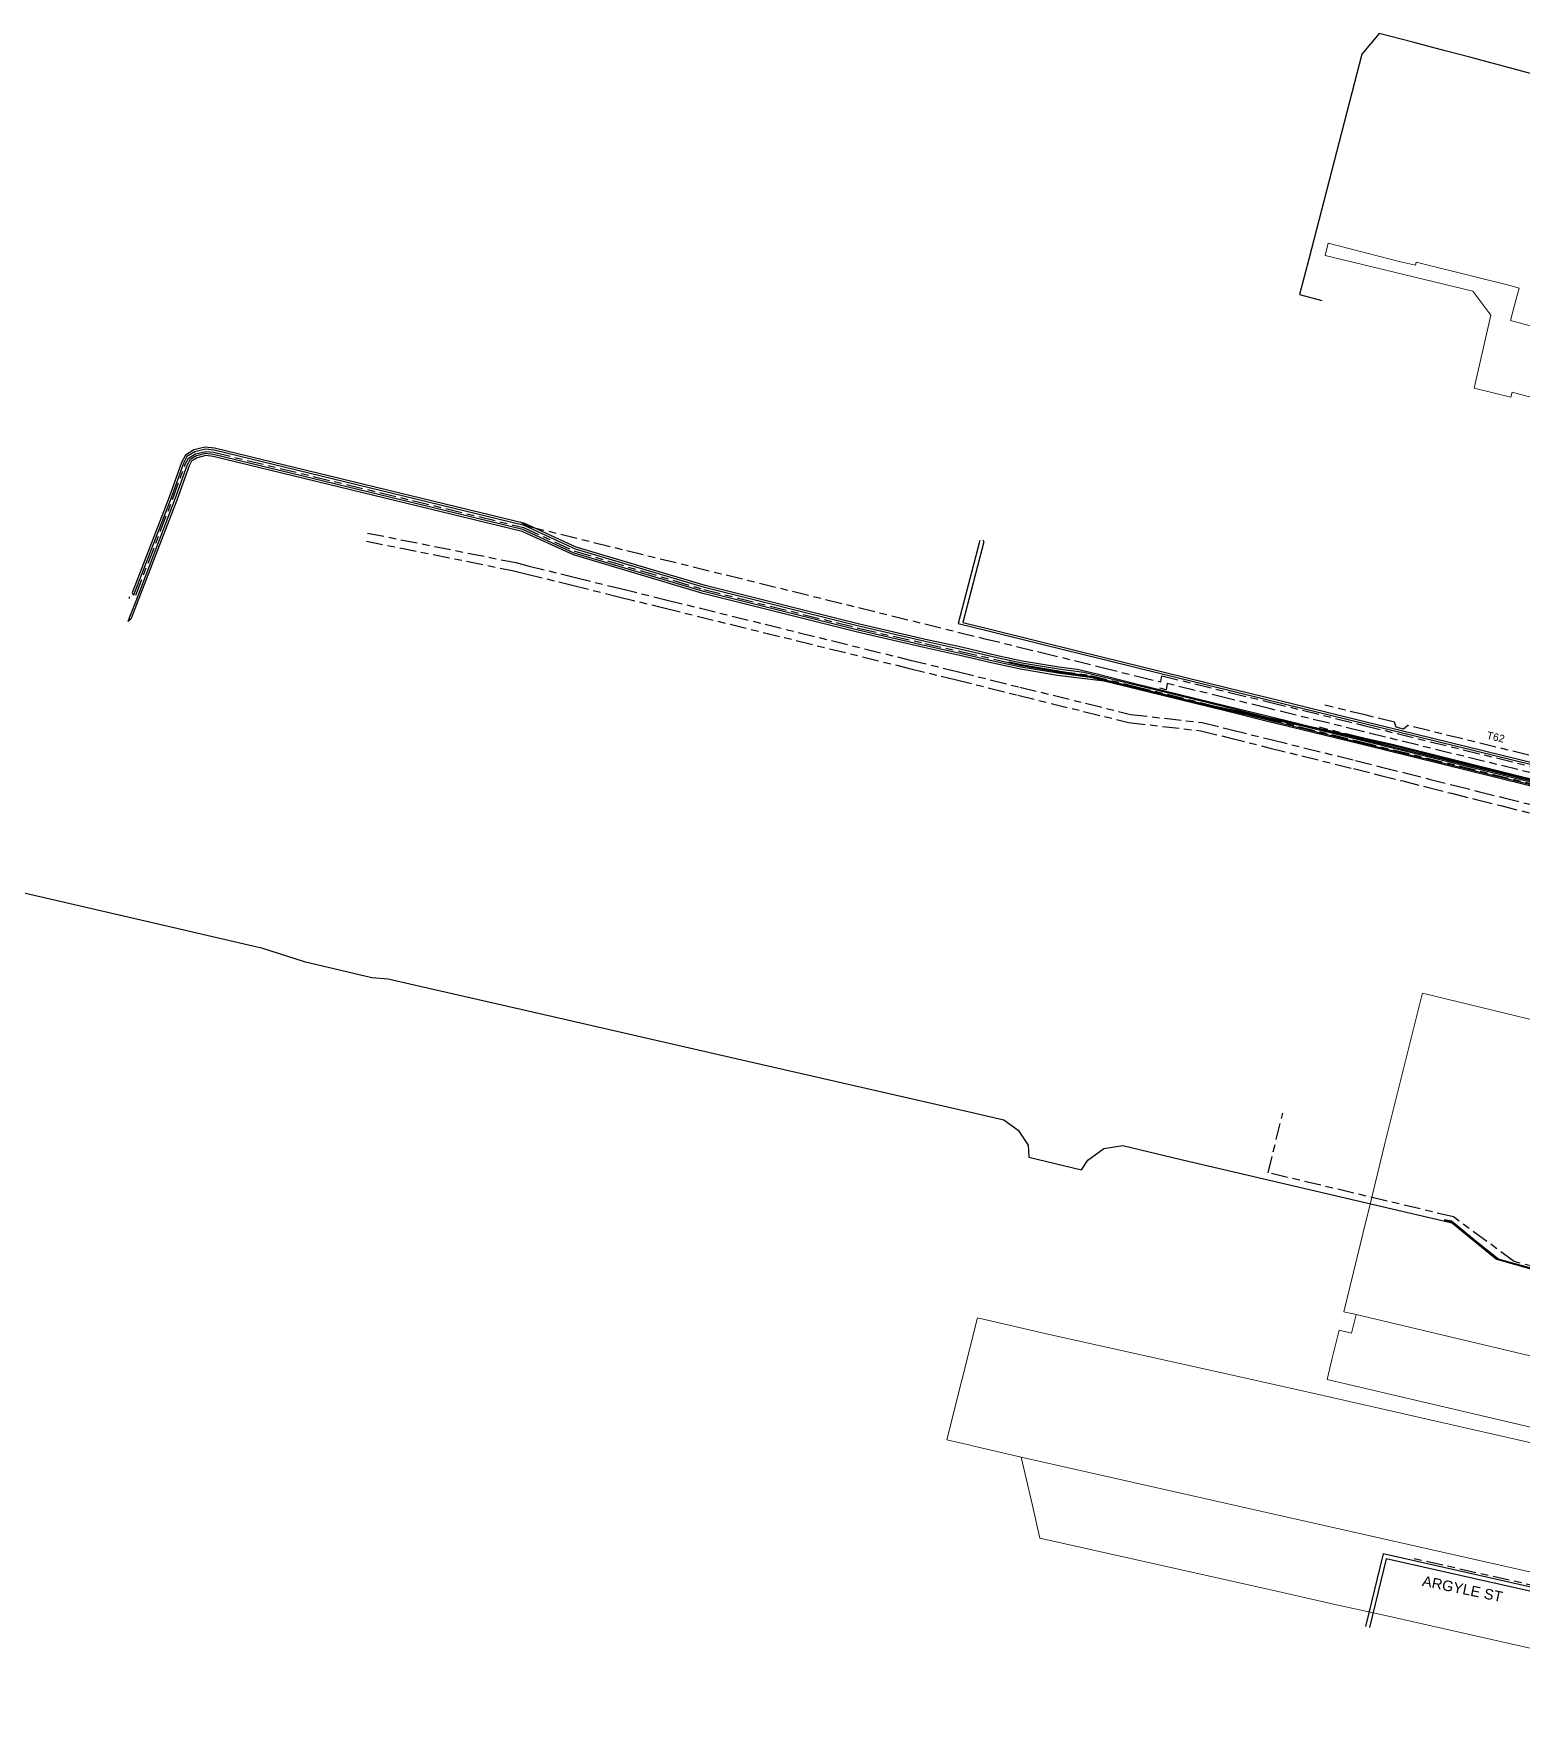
# Model space of a CAD drawing. Header units: metres. Extents: x 313711 to 315840, y 6256069 to 6257554.
# Drawn here: x 314775.5 to 315133.4, y 6256340.1 to 6256744.4 of the extents above; entities that cross this region are included whole.
import ezdxf

# ---------------------------------------------------------------- set-up
doc = ezdxf.new("R2010")
doc.units = ezdxf.units.M
doc.linetypes.add('Cable Exist UG', pattern=[8.2, 4, -1.2, 1.8, -1.2])
for name, color, linetype, lineweight in [('Cadastre Buildings_SP_EXT', 9, 'Continuous', 5), ('Cadastre Land Parcels_SP_EXT', 9, 'Continuous', 5), ('Cadastre Road Names_SP_HV_LV_SL_EXT', 9, 'Continuous', 5), ('Cadastre Roads_SP_EXT', 9, 'Continuous', 5)]:
    doc.layers.add(name, color=color, linetype=linetype, lineweight=lineweight)
for name, color, linetype in [('Duct_SP_EXT', 7, 'Continuous'), ('Mains_HV_EXT', 7, 'Continuous'), ('Mains_LV_EXT', 7, 'Continuous'), ('Mains_TR_EXT', 7, 'Continuous')]:
    doc.layers.add(name, color=color, linetype=linetype)
doc.styles.get("Standard").update_dxf_attribs({"font": 'arial.ttf'})
doc.linetypes.add('Cable E UG', pattern='A,6,-0.5,["E",Standard,S=1.7,R=0,X=0.5,Y=-1],-2.9', length=9.4)
doc.linetypes.add('Cable P UG', pattern='A,6,-0.5,["P",Standard,S=1.7,R=0,X=0.5,Y=-1],-2.9', length=9.4)

msp = doc.modelspace()

# ---------------------------------------------------------------- linework, layer by layer
at = {"layer": 'Cadastre Buildings_SP_EXT', "linetype": 'Continuous'}
msp.add_lwpolyline([(315190.56, 6256413.33), (315093.67, 6256436.29), (315092.57, 6256431.85), (315089.6, 6256432.54), (315087.87, 6256425.48), (315086.7, 6256420.72), (315166.13, 6256402.05), (315166.15, 6256403.83), (315192.36, 6256404.77), (315190.56, 6256413.33)], close=True, dxfattribs=at)
at = {"layer": 'Cadastre Land Parcels_SP_EXT', "linetype": 'Continuous'}
for points in [[(315104.39, 6256689.56), (315086.97, 6256694.01), (315086.22, 6256691.05), (315121.78, 6256682.49), (315123.7, 6256679.9), (315126.09, 6256676.69), (315122.06, 6256659.15), (315130.93, 6256657.01), (315131.21, 6256658.15), (315149.63, 6256653.22), (315172.9, 6256646.98), (315177.22, 6256662.97), (315130.81, 6256675.44), (315132.12, 6256680.3), (315132.92, 6256683.24), (315130.39, 6256683.89), (315122.98, 6256685.77), (315108.14, 6256689.46), (315107.99, 6256688.74), (315104.39, 6256689.56)], [(315172.74, 6256498.35), (315135.1, 6256507.46), (315109.63, 6256513.64), (315109.56, 6256513.37), (315100.55, 6256477.1), (315096.48, 6256460.5), (315096.2, 6256459.33), (315090.7, 6256436.98), (315091.39, 6256436.82), (315092.66, 6256436.53), (315093.67, 6256436.29), (315190.56, 6256413.33), (315172.74, 6256498.35)], [(315224.04, 6256351.6), (315222.28, 6256359.61), (315219.7, 6256371.51), (315222.93, 6256374.92), (315224.9, 6256381.34), (315217.32, 6256383.53), (315209.18, 6256386.17), (315195.3, 6256390.68), (315168.45, 6256397.95), (315166.1, 6256398.58), (315160.8, 6256399.78), (315085.73, 6256416.81), (315061.76, 6256422.18), (315020.25, 6256431.47), (315002.59, 6256435.55), (314995.19, 6256406.21), (315000.79, 6256404.89), (315001.38, 6256404.75), (315013.11, 6256402), (315193.79, 6256361.25), (315201.88, 6256358.37), (315224.31, 6256350.38), (315224.04, 6256351.6)]]:
    msp.add_lwpolyline(points, close=True, dxfattribs=at)
at = {"layer": 'Cadastre Roads_SP_EXT', "linetype": 'Continuous'}
msp.add_lwpolyline([(315203.11, 6256353), (315201.88, 6256358.37), (315193.79, 6256361.25), (315013.11, 6256402), (315015.81, 6256390.34), (315017.62, 6256382.53), (315074.21, 6256369.87), (315088.93, 6256366.52), (315100.07, 6256364.04), (315133.39, 6256356.54), (315157.54, 6256351.05), (315206.06, 6256340.13), (315203.11, 6256353)], close=True, dxfattribs=at)
at = {"layer": 'Duct_SP_EXT'}
for p, q in [((315010.21, 6256593.09), (315010.24, 6256593.21)), ((315010.21, 6256593.09), (315013.12, 6256592.43)), ((315010.27, 6256593.33), (315010.24, 6256593.21)), ((315010.27, 6256593.33), (315013.16, 6256592.67)), ((315013.12, 6256592.43), (315013.14, 6256592.55)), ((315013.16, 6256592.67), (315013.14, 6256592.55)), ((315013.16, 6256592.67), (315022.06, 6256591.18)), ((315013.12, 6256592.43), (315022.02, 6256590.94)), ((315022.02, 6256590.94), (315022.04, 6256591.06)), ((315022.02, 6256590.94), (315029.7, 6256589.66)), ((315022.06, 6256591.18), (315022.04, 6256591.06)), ((315022.06, 6256591.18), (315029.74, 6256589.9)), ((315029.7, 6256589.66), (315029.72, 6256589.78)), ((315029.7, 6256589.66), (315031.09, 6256589.3)), ((315029.74, 6256589.9), (315029.72, 6256589.78)), ((315029.74, 6256589.9), (315031.15, 6256589.54)), ((315031.09, 6256589.3), (315031.12, 6256589.42)), ((315031.09, 6256589.3), (315034, 6256588.57)), ((315031.15, 6256589.54), (315031.12, 6256589.42)), ((315031.15, 6256589.54), (315034.06, 6256588.81)), ((315034, 6256588.57), (315034.03, 6256588.69)), ((315034, 6256588.57), (315052.94, 6256583.95)), ((315034.06, 6256588.81), (315034.03, 6256588.69)), ((315034.06, 6256588.81), (315053, 6256584.19)), ((315052.94, 6256583.95), (315052.97, 6256584.07)), ((315052.94, 6256583.95), (315057.14, 6256582.96)), ((315053, 6256584.19), (315052.97, 6256584.07)), ((315053, 6256584.19), (315057.2, 6256583.2)), ((315057.14, 6256582.96), (315057.17, 6256583.08)), ((315057.14, 6256582.96), (315090.6, 6256575.88)), ((315057.2, 6256583.2), (315057.17, 6256583.08)), ((315057.2, 6256583.2), (315090.66, 6256576.12)), ((315090.6, 6256575.88), (315090.63, 6256576)), ((315090.6, 6256575.88), (315101.95, 6256573.38)), ((315090.66, 6256576.12), (315090.63, 6256576)), ((315090.66, 6256576.12), (315102.01, 6256573.62)), ((315101.95, 6256573.38), (315101.98, 6256573.5)), ((315101.95, 6256573.38), (315139.19, 6256564.08)), ((315102.01, 6256573.62), (315101.98, 6256573.5)), ((315102.01, 6256573.62), (315139.25, 6256564.32)), ((315114.99, 6256458.97), (315115.01, 6256459.09)), ((315115.04, 6256459.21), (315115.01, 6256459.09)), ((315115.04, 6256459.21), (315116.6, 6256458.84)), ((315114.99, 6256458.97), (315116.49, 6256458.62)), ((315116.49, 6256458.62), (315116.55, 6256458.73)), ((315116.49, 6256458.62), (315127.49, 6256449.6)), ((315116.6, 6256458.84), (315116.55, 6256458.73)), ((315116.6, 6256458.84), (315127.6, 6256449.82)), ((315127.49, 6256449.6), (315127.54, 6256449.71)), ((315127.49, 6256449.6), (315131.73, 6256448.4)), ((315127.6, 6256449.82), (315127.54, 6256449.71)), ((315127.6, 6256449.82), (315131.79, 6256448.63)), ((315131.73, 6256448.4), (315131.76, 6256448.52)), ((315131.73, 6256448.4), (315186.26, 6256432.91)), ((315131.79, 6256448.63), (315131.76, 6256448.52)), ((315131.79, 6256448.63), (315186.33, 6256433.14))]:
    msp.add_line(p, q, dxfattribs=at)
at = {"layer": 'Mains_HV_EXT', "linetype": 'Cable P UG'}
for points in [[(315135.62, 6256734.82), (315121.02, 6256738.78), (315115.14, 6256740.3), (315107.31, 6256742.37), (315107.31, 6256742.37), (315099.26, 6256744.44), (315095.04, 6256739.53), (315082.29, 6256690.21), (315082.29, 6256690.21), (315080.1, 6256681.68), (315085.41, 6256680.24)], [(315147.84, 6256560.76), (315094.54, 6256573.86), (315071.81, 6256579.44), (315062.24, 6256581.79), (315040.25, 6256587.19), (315031.47, 6256589.35), (315021.96, 6256590.57), (315013.05, 6256592.02), (315007.1, 6256593.32), (314998.42, 6256595.34), (314989.79, 6256597.26), (314974.17, 6256600.86), (314936.65, 6256610.22), (314905.54, 6256619.49), (314893.21, 6256625.16), (314818.8, 6256643.23), (314816.9, 6256643.43), (314814.67, 6256642.88), (314813.15, 6256641.97), (314812.46, 6256640.67), (314809.51, 6256632.41), (314800.63, 6256609.38), (314798.17, 6256603.02)], [(315147.77, 6256560.47), (315094.47, 6256573.56), (315071.74, 6256579.15), (315062.17, 6256581.5), (315040.17, 6256586.9), (315033.1, 6256588.64), (315021.88, 6256590.07), (315012.96, 6256591.53), (315006.99, 6256592.83), (314998.31, 6256594.85), (314989.68, 6256596.77), (314974.05, 6256600.37), (314936.52, 6256609.74), (314905.37, 6256619.02), (314893.05, 6256624.69), (314818.72, 6256642.74), (314816.94, 6256642.93), (314814.86, 6256642.41), (314813.52, 6256641.61), (314812.92, 6256640.47), (314809.98, 6256632.24), (314798.92, 6256603.55), (314798.17, 6256603.02)], [(315003.12, 6256622.47), (314997.93, 6256602.52), (314997.93, 6256602.52), (315004.53, 6256600.9), (315018.43, 6256597.52), (315032.75, 6256593.98), (315041.5, 6256591.82), (315063.38, 6256586.45), (315072.76, 6256584.12), (315095.69, 6256578.52), (315148.98, 6256565.42)], [(315003.9, 6256622.64), (315004.09, 6256622.21), (314999.03, 6256602.77), (314999.03, 6256602.77), (315004.65, 6256601.38), (315018.55, 6256598), (315032.86, 6256594.47), (315041.62, 6256592.31), (315063.5, 6256586.94), (315073.07, 6256584.59), (315095.8, 6256579), (315149.1, 6256565.91)], [(314696.86, 6256555.36), (314808.9, 6256529.46), (314808.9, 6256529.46), (314819.58, 6256526.99), (314830.37, 6256524.51), (314840.62, 6256521.24), (314856.88, 6256517.36), (314860.81, 6256517.05), (314866.02, 6256515.83), (314866.02, 6256515.83), (314900.07, 6256508.08), (314943.11, 6256498.21), (314943.11, 6256498.21), (314999.96, 6256485.22), (315008.95, 6256483.16), (315012.41, 6256480.7), (315014.78, 6256477.06), (315014.94, 6256474.14), (315027.64, 6256471.09), (315027.64, 6256471.09), (315029.17, 6256473.45), (315032.95, 6256476.26), (315037.54, 6256476.95), (315051.88, 6256473.55), (315117.09, 6256458.32), (315128.06, 6256449.65), (315194.15, 6256431.69)], [(315198.07, 6256390.07), (315203.06, 6256364.18), (315203.06, 6256364.18), (315194.34, 6256357.54), (315100.19, 6256378.77), (315095.93, 6256361.31)], [(315199.06, 6256390.28), (315204.17, 6256363.77), (315194.57, 6256356.46), (315100.89, 6256377.59), (315096.94, 6256361.07)]]:
    msp.add_lwpolyline(points, dxfattribs=at)
at = {"layer": 'Mains_HV_EXT', "linetype": 'Cable E UG'}
for points in [[(315148.04, 6256561.63), (315094.75, 6256574.73), (315072.02, 6256580.32), (315062.45, 6256582.67), (315040.46, 6256588.06), (315031.37, 6256590.39), (315026.57, 6256591.49), (315022.2, 6256592.05), (315013.33, 6256593.5), (315007.43, 6256594.78), (314998.75, 6256596.81), (314990.12, 6256598.73), (314974.52, 6256602.32), (314937.04, 6256611.66), (314906.07, 6256620.9), (314893.71, 6256626.59), (314819.06, 6256644.71), (314816.8, 6256644.95), (314814.09, 6256644.28), (314812.01, 6256643.04), (314811.09, 6256641.27), (314808.11, 6256632.94), (314799.22, 6256609.89), (314799.56, 6256609.38)], [(315147.65, 6256561.43), (315094.68, 6256574.44), (315071.95, 6256580.02), (315062.38, 6256582.38), (315040.39, 6256587.77), (315029.89, 6256590.36), (315028.2, 6256590.78), (315022.12, 6256591.55), (315013.24, 6256593), (315007.32, 6256594.3), (314998.64, 6256596.32), (314990.01, 6256598.24), (314974.4, 6256601.83), (314936.91, 6256611.18), (314905.9, 6256620.43), (314893.54, 6256626.11), (314818.97, 6256644.22), (314816.83, 6256644.44), (314814.28, 6256643.81), (314812.39, 6256642.68), (314811.55, 6256641.07), (314808.57, 6256632.76), (314799.56, 6256609.38)]]:
    msp.add_lwpolyline(points, dxfattribs=at)
at = {"layer": 'Mains_HV_EXT', "linetype": 'Cable Exist UG'}
for points in [[(314892.47, 6256627.02), (314894.38, 6256625.98), (315004.05, 6256598.96), (315017.96, 6256595.57), (315032.3, 6256592.03), (315041, 6256589.88), (315046.73, 6256588.47), (315046.94, 6256589.97), (315063.26, 6256585.97), (315072.83, 6256583.62), (315095.57, 6256578.03), (315148.86, 6256564.93), (315153.6, 6256563.77), (315170.34, 6256559.46), (315170.34, 6256559.46), (315172, 6256565.17), (315172.75, 6256568.24)], [(314855.56, 6256622.33), (314891.08, 6256615.22), (314893.95, 6256614.51), (314905.1, 6256611.74), (314916.26, 6256608.99), (314927.15, 6256606.3), (314985.92, 6256591.81), (314995.86, 6256589.37), (314997.23, 6256589.04), (315012.32, 6256585.28), (315028.11, 6256581.41), (315038.96, 6256578.73), (315056.32, 6256576.74), (315062.93, 6256575.1), (315062.93, 6256575.1), (315072.7, 6256572.67), (315093.02, 6256567.64), (315099.27, 6256566.07), (315104.89, 6256564.66), (315110.74, 6256563.19), (315116.66, 6256561.69), (315122.57, 6256560.21), (315128.49, 6256558.73), (315135.95, 6256556.86)], [(314855.84, 6256624.31), (314891.52, 6256617.18), (314894.43, 6256616.45), (314905.58, 6256613.68), (314916.74, 6256610.93), (314927.63, 6256608.24), (314986.39, 6256593.75), (314996.34, 6256591.32), (314997.71, 6256590.98), (315012.8, 6256587.23), (315028.59, 6256583.35), (315039.44, 6256580.67), (315056.68, 6256578.71), (315063.41, 6256577.04), (315063.41, 6256577.04), (315073.18, 6256574.61), (315093.51, 6256569.58), (315099.76, 6256568.01), (315105.38, 6256566.6), (315111.23, 6256565.12), (315117.14, 6256563.63), (315123.05, 6256562.15), (315128.98, 6256560.67), (315136.42, 6256558.81)], [(315148.5, 6256563.48), (315095.21, 6256576.58), (315072.48, 6256582.16), (315062.91, 6256584.51), (315048.2, 6256588.12), (315047.99, 6256586.61), (315046.49, 6256586.98)], [(315148.14, 6256562.02), (315094.85, 6256575.12), (315084.85, 6256577.58)], [(315189.24, 6256442.35), (315185.8, 6256434.9), (315185.8, 6256434.9), (315131.72, 6256449.07), (315117.09, 6256459.8), (315072.49, 6256470.44), (315076.04, 6256484.76)], [(315188.56, 6256437.48), (315203.43, 6256364.84), (315194.52, 6256358.02), (315107.48, 6256377.6)]]:
    msp.add_lwpolyline(points, dxfattribs=at)
at = {"layer": 'Mains_LV_EXT', "linetype": 'Cable Exist UG'}
msp.add_lwpolyline([(315177.4, 6256558.13), (315176.66, 6256559.31), (315176.91, 6256560.31), (315175.72, 6256560.6), (315154.2, 6256566.2), (315149.46, 6256567.36), (315146.11, 6256568.18), (315145.34, 6256567.21), (315143.45, 6256567.69), (315143.24, 6256568.89), (315106.11, 6256578.02), (315105.12, 6256577.16), (315103.3, 6256577.58), (315102.89, 6256578.81), (315096.16, 6256580.46), (315086.18, 6256582.91)], dxfattribs=at)
at = {"layer": 'Mains_TR_EXT', "linetype": 'Cable Exist UG'}
for points in [[(314800.09, 6256609.38), (314809.04, 6256632.59), (314812, 6256640.87), (314812.77, 6256642.32), (314814.47, 6256643.35), (314816.87, 6256643.94), (314818.89, 6256643.72), (314893.38, 6256625.64), (314905.72, 6256619.96), (314936.78, 6256610.7), (314974.29, 6256601.34), (314989.9, 6256597.75), (314998.53, 6256595.83), (315007.21, 6256593.81), (315013.14, 6256592.51), (315022.04, 6256591.06), (315029.84, 6256590.07), (315040.32, 6256587.48), (315062.31, 6256582.08), (315071.88, 6256579.73), (315094.61, 6256574.15), (315147.9, 6256561.05)], [(314798.6, 6256608.58), (314798.6, 6256608.98)]]:
    msp.add_lwpolyline(points, dxfattribs=at)

# ---------------------------------------------------------------- texts
at = {"layer": 'Cadastre Road Names_SP_HV_LV_SL_EXT'}
msp.add_text('ARGYLE ST', height=2.5, rotation=348.4075, dxfattribs=at).set_placement((315109.43, 6256371.08))
at = {"layer": 'Mains_LV_EXT'}
msp.add_text('T62', height=1.8, rotation=346.1926, dxfattribs=at).set_placement((315124.96, 6256574.87))

doc.saveas('drawing.dxf')
